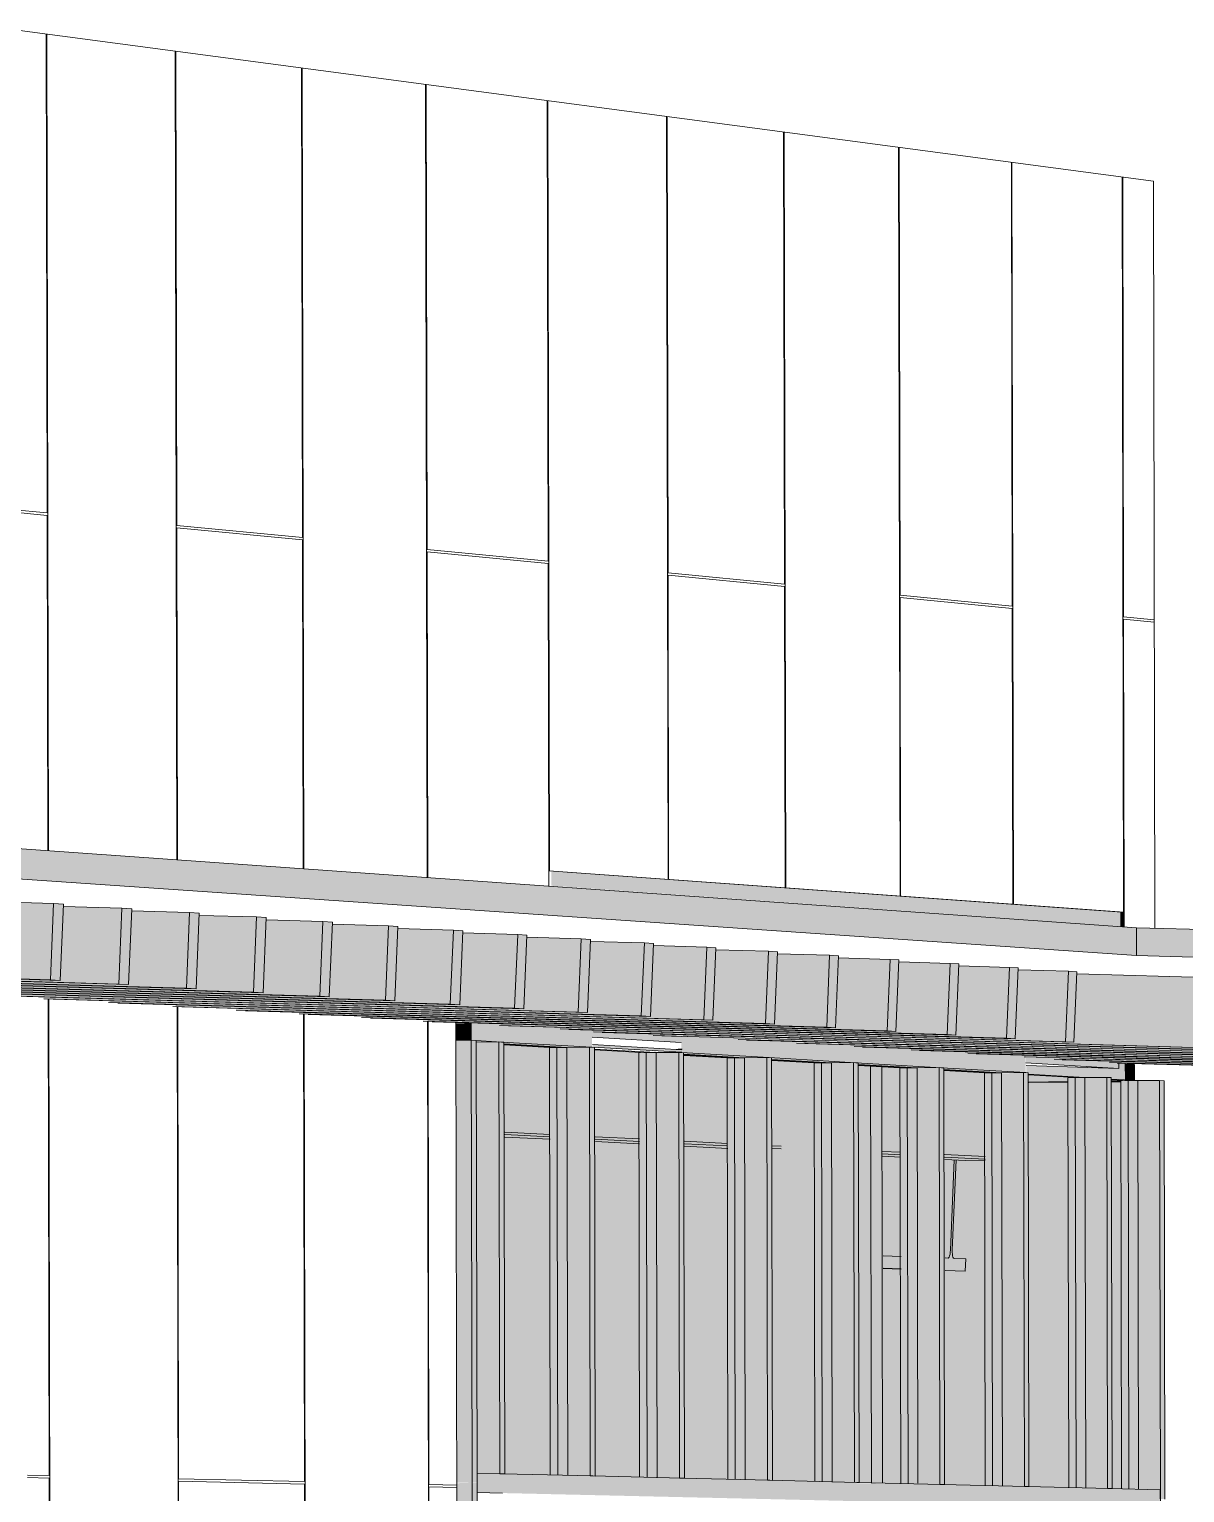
# Model space of a CAD drawing. Header units: inches. Extents: x 31156 to 31160, y -65 to 66.
# Drawn here: x 31159.10627 to 31159.14153, y -64.88803 to -64.84337 of the extents above; entities that cross this region are included whole.
import ezdxf

# ---------------------------------------------------------------- set-up
doc = ezdxf.new("R2010")
doc.units = ezdxf.units.IN
doc.header["$MEASUREMENT"] = 0
for name, color, linetype, lineweight in [('A-CLNG', 13, 'Continuous', 13), ('A-GLAZ-CURT', 52, 'Continuous', 9), ('A-GLAZ-CWMG', 51, 'Continuous', 9), ('A-ROOF', 132, 'Continuous', 13), ('A-WALL-PATT', 111, 'Continuous', 13), ('I-WALL', 2, 'Continuous', 13), ('L-SITE-WALL', 31, 'Continuous', 13), ('S-BEAM', 12, 'Continuous', 9)]:
    doc.layers.add(name, color=color, linetype=linetype, lineweight=lineweight)

# ---------------------------------------------------------------- blocks, each defined once
blk = doc.blocks.new('FP_59-Looking South East')
at = {"layer": 'A-WALL-PATT', "lineweight": 9}
for p, q in [((-6207.825985, -64.887509), (-6207.826012, -64.872958)), ((-6207.825936, -64.902201), (-6207.825992, -64.872958)), ((-6207.822023, -64.902149), (-6207.822078, -64.873192)), ((-6207.822031, -64.887601), (-6207.822058, -64.873193)), ((-6207.818193, -64.887691), (-6207.818221, -64.873422)), ((-6207.818145, -64.902098), (-6207.818201, -64.873422)), ((-6207.814382, -64.902048), (-6207.814437, -64.873647)), ((-6207.81439, -64.887779), (-6207.814418, -64.873648)), ((-6207.825985, -64.887509), (-6207.826641, -64.887493)), ((-6207.825984, -64.887585), (-6207.826641, -64.887569)), ((-6207.825929, -64.916896), (-6207.825984, -64.887585)), ((-6207.818193, -64.887691), (-6207.822031, -64.887601)), ((-6207.821975, -64.916699), (-6207.82203, -64.887676)), ((-6207.818193, -64.887765), (-6207.82203, -64.887676)), ((-6207.818137, -64.916508), (-6207.818193, -64.887765)), ((-6207.813538, -64.887799), (-6207.81439, -64.887779)), ((-6207.814335, -64.916318), (-6207.81439, -64.887853)), ((-6207.813538, -64.887873), (-6207.81439, -64.887853)), ((-6207.822023, -64.902149), (-6207.825936, -64.902201)), ((-6207.814382, -64.902048), (-6207.818145, -64.902098)), ((-6207.818145, -64.902173), (-6207.814382, -64.902122)), ((-6207.814354, -64.916393), (-6207.814382, -64.902122)), ((-6207.825936, -64.902277), (-6207.822023, -64.902225)), ((-6207.825908, -64.916971), (-6207.825936, -64.902277)), ((-6207.821995, -64.916775), (-6207.822023, -64.902225)), ((-6207.818117, -64.916581), (-6207.818145, -64.902173)), ((-6207.814335, -64.916318), (-6207.813482, -64.916276)), ((-6207.826585, -64.916928), (-6207.825929, -64.916896)), ((-6207.821975, -64.916699), (-6207.818137, -64.916508))]:
    blk.add_line(p, q, dxfattribs=at)
blk = doc.blocks.new('FP_67-Looking South East')
at = {"layer": 'A-WALL-PATT', "lineweight": 9}
for p, q in [((-6207.826041, -64.858128), (-6207.826068, -64.843517)), ((-6207.826, -64.868427), (-6207.826048, -64.84352)), ((-6207.822087, -64.868705), (-6207.822134, -64.84404)), ((-6207.822086, -64.85851), (-6207.822114, -64.844042)), ((-6207.818249, -64.85888), (-6207.818277, -64.844552)), ((-6207.81821, -64.86898), (-6207.818257, -64.844555)), ((-6207.814446, -64.869246), (-6207.814493, -64.845055)), ((-6207.814446, -64.859247), (-6207.814474, -64.845058)), ((-6207.810754, -64.859604), (-6207.810781, -64.845548)), ((-6207.810716, -64.869048), (-6207.810762, -64.845551)), ((-6207.807094, -64.869309), (-6207.80714, -64.846032)), ((-6207.807093, -64.859957), (-6207.807121, -64.846034)), ((-6207.803539, -64.8603), (-6207.803566, -64.846507)), ((-6207.803502, -64.869568), (-6207.803548, -64.846509)), ((-6207.800013, -64.86982), (-6207.800059, -64.846973)), ((-6207.800013, -64.86064), (-6207.800041, -64.846975)), ((-6207.796588, -64.860971), (-6207.796615, -64.84743)), ((-6207.796552, -64.870069), (-6207.796598, -64.847433)), ((-6207.793189, -64.870311), (-6207.793235, -64.84788)), ((-6207.79319, -64.861298), (-6207.793217, -64.847882)), ((-6207.826041, -64.858128), (-6207.827155, -64.858021)), ((-6207.827155, -64.858097), (-6207.82604, -64.858205)), ((-6207.826021, -64.868426), (-6207.82604, -64.858205)), ((-6207.818249, -64.85888), (-6207.822086, -64.85851)), ((-6207.822086, -64.858585), (-6207.818249, -64.858955)), ((-6207.822067, -64.868706), (-6207.822086, -64.858585)), ((-6207.818229, -64.868978), (-6207.818249, -64.858955)), ((-6207.810754, -64.859604), (-6207.814446, -64.859247)), ((-6207.814446, -64.859321), (-6207.810754, -64.859677)), ((-6207.814426, -64.869248), (-6207.814446, -64.859321)), ((-6207.810735, -64.869047), (-6207.810754, -64.859677)), ((-6207.803539, -64.8603), (-6207.807093, -64.859957)), ((-6207.807093, -64.860029), (-6207.803538, -64.860372)), ((-6207.807075, -64.869311), (-6207.807093, -64.860029)), ((-6207.80352, -64.869567), (-6207.803538, -64.860372)), ((-6207.796588, -64.860971), (-6207.800013, -64.86064)), ((-6207.800013, -64.860711), (-6207.796588, -64.861041)), ((-6207.799995, -64.869821), (-6207.800013, -64.860711)), ((-6207.796569, -64.870068), (-6207.796588, -64.861041)), ((-6207.792255, -64.861389), (-6207.79319, -64.861298)), ((-6207.79319, -64.861368), (-6207.792255, -64.861458)), ((-6207.793172, -64.870313), (-6207.79319, -64.861368))]:
    blk.add_line(p, q, dxfattribs=at)

msp = doc.modelspace()

# ---------------------------------------------------------------- hatches: boundary and pattern name
at = {"layer": 'A-CLNG', "lineweight": 5}
h = msp.add_hatch(color=256, dxfattribs=at)
h.paths.add_polyline_path([(31159.139515, -64.875079), (31159.139514, -64.874917), (31159.139228, -64.874901), (31159.139228, -64.874857), (31159.137543, -64.874796), (31159.137543, -64.874756), (31159.136681, -64.87475), (31159.136682, -64.874912), (31159.139228, -64.875062)], flags=0)
h.paths.add_polyline_path([(31159.126164, -64.87429), (31159.126163, -64.874105), (31159.125304, -64.874062), (31159.125304, -64.874024), (31159.123489, -64.873951), (31159.123489, -64.873916), (31159.123441, -64.873935), (31159.123442, -64.874129), (31159.126163, -64.87429)], flags=0)
h.paths.add_polyline_path([(31159.10246, -64.872866), (31159.10246, -64.872708), (31159.102332, -64.872704), (31159.102332, -64.87265), (31159.100292, -64.872583), (31159.100292, -64.872528), (31159.098233, -64.87246), (31159.098232, -64.872405), (31159.096152, -64.872336), (31159.096152, -64.87228), (31159.094097, -64.872212), (31159.094097, -64.872156), (31159.091849, -64.87208), (31159.091849, -64.872025), (31159.089781, -64.871957), (31159.089781, -64.871899), (31159.087613, -64.871828), (31159.087613, -64.871769), (31159.085423, -64.871697), (31159.085423, -64.871638), (31159.08321, -64.871566), (31159.08321, -64.871505), (31159.080973, -64.871432), (31159.080973, -64.871372), (31159.078713, -64.871298), (31159.078713, -64.871236), (31159.076429, -64.871162), (31159.076429, -64.8711), (31159.074121, -64.871024), (31159.074121, -64.870961), (31159.071788, -64.87088), (31159.071787, -64.870822), (31159.069429, -64.870735), (31159.069429, -64.87068), (31159.067045, -64.870589), (31159.067045, -64.870538), (31159.064635, -64.87044), (31159.064635, -64.870393), (31159.062198, -64.870314), (31159.062198, -64.870247), (31159.059735, -64.870161), (31159.059735, -64.8701), (31159.057244, -64.870008), (31159.057244, -64.869951), (31159.054725, -64.869853), (31159.054725, -64.8698), (31159.053274, -64.869783), (31159.053275, -64.869956), (31159.102332, -64.872858)], flags=0)
h.paths.add_polyline_path([(31158.974593, -64.865296), (31158.974593, -64.865098), (31158.974208, -64.865057), (31158.974208, -64.864974), (31158.970674, -64.864864), (31158.970674, -64.864762), (31158.967092, -64.864651), (31158.967092, -64.864548), (31158.963463, -64.864428), (31158.963463, -64.86433), (31158.959784, -64.864216), (31158.959784, -64.864109), (31158.956056, -64.863994), (31158.956055, -64.863885), (31158.952276, -64.863769), (31158.952276, -64.863659), (31158.948444, -64.863541), (31158.948444, -64.863429), (31158.94456, -64.863309), (31158.944559, -64.863196), (31158.94062, -64.863075), (31158.94062, -64.862959), (31158.936542, -64.862835), (31158.936543, -64.863044), (31158.974185, -64.865272)], flags=0)
h.paths.add_polyline_path([(31158.956285, -64.860168), (31158.936538, -64.858855), (31158.936539, -64.859693), (31158.956051, -64.860162)], flags=0)
at = {"layer": 'A-GLAZ-CURT', "transparency": 33554458}
for points in [[(31159.122698, -64.887499), (31159.122673, -64.87444), (31159.120756, -64.874329), (31159.120782, -64.887453), (31159.121006, -64.887458)], [(31159.125426, -64.887566), (31159.125401, -64.874599), (31159.123517, -64.874489), (31159.123543, -64.88752), (31159.123908, -64.887529)], [(31159.128116, -64.887631), (31159.12809, -64.874756), (31159.126239, -64.874648), (31159.126264, -64.887586), (31159.126482, -64.887592)], [(31159.130768, -64.887696), (31159.130743, -64.87491), (31159.128922, -64.874804), (31159.128948, -64.887652), (31159.129163, -64.887657)], [(31159.133384, -64.88776), (31159.133358, -64.875062), (31159.131569, -64.874958), (31159.131594, -64.887716), (31159.132702, -64.887743)], [(31159.135963, -64.887822), (31159.135938, -64.875212), (31159.134178, -64.875118), (31159.134204, -64.88778), (31159.134413, -64.887785)], [(31159.138507, -64.887884), (31159.138482, -64.87536), (31159.136752, -64.87526), (31159.136777, -64.887842), (31159.137099, -64.88785)], [(31159.140119, -64.887923), (31159.140094, -64.875454), (31159.139291, -64.875421), (31159.139316, -64.887904), (31159.139519, -64.887909)]]:
    msp.add_hatch(color=256, dxfattribs=at).paths.add_polyline_path(points, flags=0)
at = {"layer": 'A-GLAZ-CWMG'}
for points in [[(31159.119288, -64.874227), (31159.119751, -64.874222), (31159.11975, -64.873694), (31159.119287, -64.873708), (31159.119288, -64.874174)], [(31159.123438, -64.874437), (31159.123437, -64.873915), (31159.122464, -64.873878), (31159.122464, -64.87383), (31159.120675, -64.873772), (31159.120676, -64.874276), (31159.122465, -64.874381)], [(31159.128846, -64.874753), (31159.128845, -64.874238), (31159.127898, -64.874202), (31159.127898, -64.874155), (31159.12616, -64.874099), (31159.126161, -64.874596), (31159.128302, -64.874721)], [(31159.131493, -64.874907), (31159.131492, -64.874417), (31159.131492, -64.874415), (31159.131492, -64.874369), (31159.129676, -64.874308), (31159.129676, -64.874262), (31159.128845, -64.874267), (31159.128846, -64.874753)], [(31159.134104, -64.875059), (31159.134102, -64.874552), (31159.133182, -64.874517), (31159.133182, -64.874471), (31159.131492, -64.874417), (31159.131493, -64.874907), (31159.133183, -64.875006)], [(31159.136678, -64.87521), (31159.136677, -64.874726), (31159.136677, -64.874724), (31159.136677, -64.874679), (31159.134911, -64.87462), (31159.134911, -64.874575), (31159.134103, -64.874572), (31159.134104, -64.875059), (31159.135107, -64.875118)], [(31159.139993, -64.875448), (31159.139992, -64.874931), (31159.139715, -64.874943), (31159.139716, -64.875432), (31159.139983, -64.875447)], [(31159.123465, -64.888103), (31159.123464, -64.887518), (31159.120702, -64.887451), (31159.120703, -64.88804)], [(31159.126188, -64.888165), (31159.126187, -64.887584), (31159.123464, -64.887518), (31159.123465, -64.888103), (31159.123905, -64.888113)], [(31159.128873, -64.888226), (31159.128871, -64.88765), (31159.126187, -64.887584), (31159.126188, -64.888165), (31159.128302, -64.888213)], [(31159.13152, -64.888287), (31159.131519, -64.887714), (31159.128871, -64.88765), (31159.128873, -64.888226)], [(31159.13413, -64.888346), (31159.134129, -64.887778), (31159.131519, -64.88774), (31159.13152, -64.888287), (31159.132699, -64.888314)], [(31159.136705, -64.888405), (31159.136704, -64.88784), (31159.134129, -64.887778), (31159.13413, -64.888346)], [(31159.139244, -64.888463), (31159.139243, -64.887902), (31159.136704, -64.88784), (31159.136705, -64.888405), (31159.137096, -64.888414)]]:
    msp.add_hatch(color=256, dxfattribs=at).paths.add_polyline_path(points, flags=0)
at = {"layer": 'A-GLAZ-CWMG', "lineweight": 5}
for points in [[(31159.120676, -64.874276), (31159.120675, -64.873772), (31159.120675, -64.87377), (31159.120675, -64.873721), (31159.11975, -64.873717), (31159.119751, -64.874222)], [(31159.119314, -64.887726), (31159.119778, -64.887724), (31159.119751, -64.874222), (31159.119288, -64.874227), (31159.119306, -64.88335)], [(31159.119932, -64.887727), (31159.119906, -64.874231), (31159.119751, -64.874222), (31159.119778, -64.887724)], [(31159.119909, -64.874279), (31159.120599, -64.874272), (31159.119906, -64.874231), (31159.119908, -64.874272)], [(31159.120625, -64.887449), (31159.120599, -64.874277), (31159.119909, -64.87429), (31159.119936, -64.887432)], [(31159.120779, -64.887453), (31159.120753, -64.874281), (31159.120599, -64.874272), (31159.120625, -64.887449)], [(31159.122673, -64.87444), (31159.123362, -64.874433), (31159.120753, -64.874288), (31159.120782, -64.87433), (31159.122548, -64.874433)], [(31159.122137, -64.874446), (31159.122548, -64.874433), (31159.120756, -64.874329), (31159.120784, -64.874367), (31159.121237, -64.874394)], [(31159.122698, -64.887499), (31159.122673, -64.874446), (31159.122137, -64.87445), (31159.122162, -64.887486)], [(31159.123388, -64.887516), (31159.123362, -64.874438), (31159.122673, -64.87445), (31159.122698, -64.887499)], [(31159.12354, -64.88752), (31159.123514, -64.874442), (31159.123362, -64.874433), (31159.123388, -64.887516)], [(31159.125426, -64.887566), (31159.125401, -64.874599), (31159.124868, -64.874605), (31159.124893, -64.887553)], [(31159.126112, -64.887583), (31159.126086, -64.874592), (31159.125401, -64.874599), (31159.125426, -64.887566)], [(31159.126261, -64.887586), (31159.126236, -64.874601), (31159.126086, -64.874592), (31159.126112, -64.887583)], [(31159.12809, -64.874756), (31159.128772, -64.874748), (31159.126236, -64.874608), (31159.126265, -64.874649), (31159.127969, -64.874748)], [(31159.127561, -64.874761), (31159.127969, -64.874748), (31159.126239, -64.874648), (31159.126267, -64.874686)], [(31159.128116, -64.887631), (31159.12809, -64.874761), (31159.127561, -64.874765), (31159.127586, -64.887618)], [(31159.128798, -64.887648), (31159.128772, -64.874754), (31159.12809, -64.874765), (31159.128116, -64.887631)], [(31159.128945, -64.887652), (31159.128919, -64.874757), (31159.128772, -64.874748), (31159.128798, -64.887648)], [(31159.130743, -64.87491), (31159.13142, -64.874903), (31159.12892, -64.874764), (31159.128948, -64.874805), (31159.130623, -64.874903)], [(31159.130216, -64.874915), (31159.130623, -64.874903), (31159.128922, -64.874804), (31159.128951, -64.874842)], [(31159.131446, -64.887712), (31159.13142, -64.874908), (31159.130743, -64.87492), (31159.130768, -64.887696)], [(31159.131591, -64.887716), (31159.131566, -64.874911), (31159.13142, -64.874903), (31159.131446, -64.887712)], [(31159.130768, -64.887696), (31159.130743, -64.874915), (31159.130216, -64.87492), (31159.130241, -64.887683)], [(31159.133358, -64.875062), (31159.134032, -64.875055), (31159.131566, -64.874918), (31159.131594, -64.874959), (31159.13324, -64.875055)], [(31159.132834, -64.875067), (31159.13324, -64.875055), (31159.131569, -64.874958), (31159.131597, -64.874995), (31159.132704, -64.87506)], [(31159.133384, -64.88776), (31159.133358, -64.875067), (31159.132834, -64.87508), (31159.13286, -64.887747)], [(31159.134057, -64.887776), (31159.134032, -64.87506), (31159.133358, -64.875072), (31159.133384, -64.88776)], [(31159.134201, -64.88778), (31159.134175, -64.875064), (31159.134032, -64.875055), (31159.134057, -64.887776)], [(31159.135938, -64.875212), (31159.136608, -64.875205), (31159.134176, -64.87507), (31159.134204, -64.875111), (31159.135821, -64.875205)], [(31159.135417, -64.875217), (31159.135821, -64.875205), (31159.134179, -64.875118), (31159.134206, -64.875147)], [(31159.135963, -64.887822), (31159.135938, -64.875217), (31159.135417, -64.875235), (31159.135442, -64.88781)], [(31159.136633, -64.887839), (31159.136608, -64.87521), (31159.135938, -64.875235), (31159.135963, -64.887822)], [(31159.136774, -64.887842), (31159.136749, -64.875214), (31159.136608, -64.87522), (31159.136633, -64.887839)], [(31159.139716, -64.875432), (31159.139715, -64.874923), (31159.139517, -64.874925), (31159.139517, -64.875079), (31159.136697, -64.874996), (31159.136697, -64.875209), (31159.136767, -64.875234), (31159.136793, -64.875261), (31159.138629, -64.875359), (31159.139295, -64.875368), (31159.13932, -64.875409), (31159.139525, -64.875421)], [(31159.138507, -64.887884), (31159.138482, -64.87536), (31159.137964, -64.875365), (31159.137989, -64.887872)], [(31159.139174, -64.887901), (31159.139148, -64.875354), (31159.138482, -64.87536), (31159.138507, -64.887884), (31159.13906, -64.887898)], [(31159.139313, -64.887904), (31159.139287, -64.875362), (31159.139148, -64.875354), (31159.139174, -64.887901)], [(31159.140119, -64.887923), (31159.140094, -64.875454), (31159.139578, -64.875459), (31159.139603, -64.887911)], [(31159.140783, -64.88794), (31159.140758, -64.875447), (31159.140094, -64.875454), (31159.140119, -64.887923)], [(31159.140922, -64.888222), (31159.140896, -64.875455), (31159.140758, -64.875447), (31159.140784, -64.888219)], [(31159.119833, -64.915763), (31159.119778, -64.887724), (31159.119314, -64.887741), (31159.11937, -64.915759)], [(31159.119833, -64.915763), (31159.119987, -64.915756), (31159.119932, -64.887727), (31159.119778, -64.887741), (31159.119832, -64.915277)], [(31159.120703, -64.88804), (31159.120702, -64.887451), (31159.119932, -64.887432), (31159.119933, -64.888022)], [(31159.140784, -64.888498), (31159.140783, -64.88794), (31159.139243, -64.887902), (31159.139244, -64.888463)]]:
    msp.add_hatch(color=256, dxfattribs=at).paths.add_polyline_path(points, flags=0)
h = msp.add_hatch(color=256, dxfattribs=at)
h.paths.add_polyline_path([(31159.136768, -64.875497), (31159.137972, -64.875485), (31159.137972, -64.875365), (31159.138064, -64.875335), (31159.136768, -64.875259), (31159.136768, -64.875435)], flags=0)
h.paths.add_polyline_path([(31159.139295, -64.875471), (31159.139716, -64.875435), (31159.139716, -64.875432), (31159.139295, -64.875435)], flags=0)
at = {"layer": 'A-ROOF', "lineweight": 5}
for points in [[(31159.140056, -64.87164), (31159.140054, -64.87079), (31158.959576, -64.858004), (31158.959578, -64.859271), (31159.140054, -64.87164)], [(31159.14758, -64.871849), (31159.147579, -64.870995), (31159.140054, -64.87079), (31159.140056, -64.87164), (31159.145783, -64.871799)]]:
    msp.add_hatch(color=256, dxfattribs=at).paths.add_polyline_path(points, flags=0)
at = {"layer": 'I-WALL'}
h = msp.add_hatch(color=256, dxfattribs=at)
h.paths.add_polyline_path([(31159.131964, -64.887725), (31159.131938, -64.875015), (31159.131573, -64.875019), (31159.131598, -64.887716), (31159.131717, -64.887719)], flags=0)
h.paths.add_polyline_path([(31159.130249, -64.887683), (31159.130223, -64.874915), (31159.128938, -64.87484), (31159.128964, -64.877442), (31159.129211, -64.877455), (31159.129211, -64.877532), (31159.128944, -64.877545), (31159.128964, -64.887651), (31159.130223, -64.887682)], flags=0)
h.paths.add_polyline_path([(31159.127605, -64.887618), (31159.12758, -64.87752), (31159.126272, -64.877453), (31159.126292, -64.887586), (31159.12758, -64.887618)], flags=0)
h.paths.add_polyline_path([(31159.124924, -64.887553), (31159.124899, -64.877383), (31159.123562, -64.87733), (31159.123582, -64.88752), (31159.124899, -64.887552)], flags=0)
h.paths.add_polyline_path([(31159.122205, -64.887486), (31159.122179, -64.877244), (31159.120813, -64.877202), (31159.120833, -64.887452), (31159.122179, -64.887485)], flags=0)
msp.add_hatch(color=256, dxfattribs=at).paths.add_polyline_path([(31159.126192, -64.87451), (31159.126191, -64.874476), (31159.125907, -64.874493), (31159.126191, -64.87451)], flags=0)
at = {"layer": 'I-WALL', "lineweight": 5}
msp.add_hatch(color=256, dxfattribs=at).paths.add_polyline_path([(31159.132306, -64.887733), (31159.132281, -64.875035), (31159.131938, -64.875015), (31159.131964, -64.887725)], flags=0)
at = {"layer": 'L-SITE-WALL', "lineweight": 5}
for points in [[(31159.13958, -64.870747), (31159.139579, -64.870311), (31159.122194, -64.86905), (31159.122197, -64.869506), (31159.139515, -64.870742)], [(31159.139607, -64.870314), (31159.139503, -64.8703), (31159.139594, -64.870313)], [(31159.139681, -64.870313), (31159.139607, -64.870314), (31159.139608, -64.870749), (31159.139681, -64.870754), (31159.139681, -64.870314)]]:
    msp.add_hatch(color=256, dxfattribs=at).paths.add_polyline_path(points, flags=0)
at = {"layer": 'S-BEAM', "lineweight": 5}
for points in [[(31159.106909, -64.872377), (31159.107006, -64.870046), (31159.105209, -64.869997), (31159.105115, -64.872267), (31159.087613, -64.871769), (31159.087613, -64.871828), (31159.106244, -64.872358)], [(31159.108996, -64.872505), (31159.109092, -64.870186), (31159.107315, -64.870137), (31159.107221, -64.872395), (31159.089781, -64.871899), (31159.089781, -64.871957), (31159.107318, -64.872457)], [(31159.111062, -64.872631), (31159.111157, -64.870324), (31159.109398, -64.870275), (31159.109305, -64.872523), (31159.091926, -64.872027), (31159.091926, -64.872085), (31159.110639, -64.872619)], [(31159.113106, -64.872755), (31159.113201, -64.87046), (31159.11146, -64.870413), (31159.111368, -64.872649), (31159.09405, -64.872154), (31159.09405, -64.872211), (31159.111463, -64.872708)], [(31159.115129, -64.872879), (31159.115224, -64.870596), (31159.113501, -64.870548), (31159.113409, -64.872773), (31159.096152, -64.87228), (31159.096152, -64.872336), (31159.115033, -64.872876)], [(31159.117132, -64.873001), (31159.117227, -64.87073), (31159.115521, -64.870683), (31159.115429, -64.872896), (31159.098232, -64.872405), (31159.098233, -64.87246), (31159.115524, -64.872955)], [(31159.119115, -64.873122), (31159.119209, -64.870862), (31159.117521, -64.870815), (31159.117429, -64.873019), (31159.100292, -64.872528), (31159.100292, -64.872583), (31159.117523, -64.873077)], [(31159.121077, -64.873242), (31159.121171, -64.870993), (31159.1195, -64.870947), (31159.119408, -64.873139), (31159.102332, -64.87265), (31159.102332, -64.872704), (31159.119502, -64.873197)], [(31159.12302, -64.873361), (31159.123113, -64.871123), (31159.121459, -64.871077), (31159.121368, -64.873259), (31159.105186, -64.872795), (31159.105186, -64.872848), (31159.121462, -64.873316)], [(31159.124944, -64.873478), (31159.125037, -64.871252), (31159.123399, -64.871206), (31159.123308, -64.873377), (31159.106706, -64.872901), (31159.106706, -64.872954), (31159.123831, -64.873446)], [(31159.126848, -64.873594), (31159.12694, -64.871379), (31159.125319, -64.871334), (31159.125229, -64.873495), (31159.108684, -64.873019), (31159.108684, -64.873072), (31159.125321, -64.87355)], [(31159.128734, -64.873709), (31159.128826, -64.871505), (31159.12722, -64.87146), (31159.12713, -64.873611), (31159.110718, -64.873138), (31159.110718, -64.87319), (31159.128225, -64.873695)], [(31159.130601, -64.873823), (31159.130692, -64.87163), (31159.129102, -64.871586), (31159.129013, -64.873726), (31159.112582, -64.873257), (31159.112582, -64.873304), (31159.129105, -64.87378)], [(31159.132449, -64.873936), (31159.132541, -64.871753), (31159.130966, -64.87171), (31159.130877, -64.873839), (31159.114503, -64.873376), (31159.114503, -64.873418), (31159.130969, -64.873893)], [(31159.13428, -64.874048), (31159.134371, -64.871876), (31159.132812, -64.871832), (31159.132723, -64.873952), (31159.116405, -64.873493), (31159.116405, -64.873532), (31159.132815, -64.874006)], [(31159.136093, -64.874159), (31159.136184, -64.871997), (31159.13464, -64.871954), (31159.134551, -64.874064), (31159.118289, -64.873609), (31159.118289, -64.873644), (31159.134642, -64.874117)], [(31159.137888, -64.874268), (31159.137979, -64.872117), (31159.13645, -64.872074), (31159.136362, -64.874174), (31159.120675, -64.873724), (31159.120676, -64.87377), (31159.137022, -64.874243)], [(31159.147191, -64.874595), (31159.147282, -64.872446), (31159.138242, -64.872194), (31159.138155, -64.874284), (31159.122464, -64.873838), (31159.122464, -64.873878), (31159.146308, -64.874569)], [(31159.148923, -64.874702), (31159.148979, -64.872893), (31159.148361, -64.872824), (31159.148082, -64.872699), (31159.147833, -64.872531), (31159.147539, -64.872522), (31159.147451, -64.87461), (31159.123489, -64.873935), (31159.123489, -64.873964), (31159.147541, -64.874661)], [(31159.150638, -64.874807), (31159.150713, -64.873009), (31159.149256, -64.872911), (31159.14918, -64.874717), (31159.125304, -64.874046), (31159.125304, -64.874072), (31159.14927, -64.874768)], [(31159.152336, -64.874912), (31159.152412, -64.873123), (31159.150968, -64.873025), (31159.150892, -64.874822), (31159.127898, -64.874173), (31159.127898, -64.874202), (31159.150982, -64.874873)], [(31159.154019, -64.875016), (31159.154094, -64.873235), (31159.152664, -64.873139), (31159.152588, -64.874927), (31159.129676, -64.874282), (31159.129676, -64.874308), (31159.152678, -64.874977)], [(31159.155685, -64.875119), (31159.15576, -64.873346), (31159.154342, -64.873281), (31159.154268, -64.875031), (31159.131492, -64.874369), (31159.131493, -64.874415), (31159.154357, -64.87508)], [(31159.157336, -64.875221), (31159.157411, -64.873456), (31159.156008, -64.873362), (31159.155933, -64.875133), (31159.133182, -64.874471), (31159.133182, -64.874517), (31159.156021, -64.875182)], [(31159.158972, -64.875322), (31159.159046, -64.873565), (31159.157655, -64.873503), (31159.157582, -64.875235), (31159.134911, -64.874575), (31159.134911, -64.87462), (31159.15767, -64.875284)], [(31159.160593, -64.875422), (31159.160667, -64.873674), (31159.159289, -64.873581), (31159.159215, -64.875336), (31159.136677, -64.874679), (31159.136678, -64.874724), (31159.159303, -64.875384)], [(31159.162198, -64.875521), (31159.162272, -64.873781), (31159.160906, -64.873713), (31159.160833, -64.875436), (31159.137543, -64.874756), (31159.137543, -64.874801), (31159.160921, -64.875483)], [(31159.163789, -64.875619), (31159.163862, -64.873887), (31159.16251, -64.873796), (31159.162437, -64.875535), (31159.139228, -64.874857), (31159.139228, -64.874901), (31159.162524, -64.875582)], [(31159.126178, -64.874588), (31159.126177, -64.87451), (31159.123455, -64.874351), (31159.123456, -64.874429), (31159.126177, -64.874588)], [(31159.125417, -64.874598), (31159.125352, -64.874568), (31159.125369, -64.874596)], [(31159.126179, -64.874596), (31159.126177, -64.874588), (31159.126178, -64.874596)]]:
    msp.add_hatch(color=256, dxfattribs=at).paths.add_polyline_path(points, flags=0)
h = msp.add_hatch(color=256, dxfattribs=at)
h.paths.add_polyline_path([(31159.135431, -64.875317), (31159.135431, -64.875217), (31159.134195, -64.875166), (31159.134221, -64.875247), (31159.135431, -64.875317)], flags=0)
h.paths.add_polyline_path([(31159.132849, -64.875168), (31159.132849, -64.875067), (31159.132296, -64.875059), (31159.132321, -64.875137), (31159.132849, -64.875168)], flags=0)
h.paths.add_polyline_path([(31159.127575, -64.874863), (31159.127575, -64.874761), (31159.126256, -64.87471), (31159.126282, -64.874788), (31159.127575, -64.874863)], flags=0)
h.paths.add_polyline_path([(31159.124883, -64.874707), (31159.124882, -64.874604), (31159.124957, -64.874572), (31159.123534, -64.87452), (31159.12356, -64.874631), (31159.124882, -64.874707)], flags=0)
h.paths.add_polyline_path([(31159.122151, -64.874549), (31159.122151, -64.874445), (31159.120773, -64.874397), (31159.120799, -64.874471), (31159.122151, -64.874549)], flags=0)
h.paths.add_polyline_path([(31159.051673, -64.870474), (31159.051673, -64.870351), (31159.049554, -64.870257), (31159.049581, -64.870353), (31159.051673, -64.870474)], flags=0)
h = msp.add_hatch(color=256, dxfattribs=at)
h.paths.add_polyline_path([(31159.135436, -64.877656), (31159.135431, -64.875317), (31159.134195, -64.875246), (31159.134221, -64.877593), (31159.135431, -64.877656)], flags=0)
h.paths.add_polyline_path([(31159.132854, -64.877523), (31159.132849, -64.875168), (31159.132296, -64.875166), (31159.132321, -64.877495), (31159.132849, -64.877523)], flags=0)
h.paths.add_polyline_path([(31159.12758, -64.877251), (31159.127575, -64.874863), (31159.126256, -64.874787), (31159.126282, -64.877184), (31159.127575, -64.877251)], flags=0)
h.paths.add_polyline_path([(31159.124887, -64.877112), (31159.124882, -64.874707), (31159.123534, -64.874629), (31159.12356, -64.877044), (31159.124882, -64.877112)], flags=0)
h.paths.add_polyline_path([(31159.122156, -64.876971), (31159.122151, -64.874549), (31159.120773, -64.874478), (31159.120799, -64.876901), (31159.122151, -64.876971)], flags=0)
h.paths.add_polyline_path([(31159.051678, -64.873337), (31159.051673, -64.870474), (31159.049555, -64.870364), (31159.049581, -64.873229), (31159.051673, -64.873337)], flags=0)
at = {"layer": 'S-BEAM'}
for points in [[(31159.107213, -64.872396), (31159.10731, -64.870066), (31159.107006, -64.870046), (31159.106932, -64.872379)], [(31159.109297, -64.872523), (31159.109393, -64.870206), (31159.109092, -64.870186), (31159.108996, -64.872505)], [(31159.11136, -64.872649), (31159.111455, -64.870344), (31159.111157, -64.870324), (31159.111062, -64.872631)], [(31159.113401, -64.872773), (31159.113496, -64.87048), (31159.113201, -64.87046), (31159.113106, -64.872755)], [(31159.115421, -64.872897), (31159.115516, -64.870615), (31159.115224, -64.870596), (31159.115129, -64.872879)], [(31159.117421, -64.873019), (31159.117516, -64.870749), (31159.117227, -64.87073), (31159.117132, -64.873001)], [(31159.119401, -64.87314), (31159.119495, -64.870881), (31159.119209, -64.870862), (31159.119115, -64.873122)], [(31159.12136, -64.873259), (31159.121454, -64.871012), (31159.121171, -64.870993), (31159.121077, -64.873242)], [(31159.1233, -64.873378), (31159.123394, -64.871142), (31159.123113, -64.871123), (31159.12302, -64.873361)], [(31159.125221, -64.873495), (31159.125314, -64.87127), (31159.125037, -64.871252), (31159.124944, -64.873478)], [(31159.127123, -64.873611), (31159.127215, -64.871397), (31159.12694, -64.871379), (31159.126848, -64.873594)], [(31159.129006, -64.873726), (31159.129098, -64.871523), (31159.128826, -64.871505), (31159.128734, -64.873709)], [(31159.13087, -64.87384), (31159.130962, -64.871648), (31159.130692, -64.871642), (31159.130601, -64.873823)], [(31159.132716, -64.873952), (31159.132807, -64.871771), (31159.132541, -64.871753), (31159.132449, -64.873936), (31159.13262, -64.873947)], [(31159.134544, -64.874064), (31159.134635, -64.871893), (31159.134371, -64.871876), (31159.13428, -64.874048)], [(31159.136355, -64.874175), (31159.136445, -64.872015), (31159.136184, -64.871997), (31159.136093, -64.874159)], [(31159.138148, -64.874284), (31159.138238, -64.872134), (31159.137979, -64.872117), (31159.137888, -64.874268)]]:
    msp.add_hatch(color=256, dxfattribs=at).paths.add_polyline_path(points, flags=0)
at = {"layer": 'S-BEAM', "lineweight": 5}
h = msp.add_hatch(color=256, dxfattribs=at)
h.paths.add_polyline_path([(31159.135434, -64.877849), (31159.135429, -64.877774), (31159.134198, -64.877711), (31159.134218, -64.877787), (31159.135429, -64.877849)], flags=0)
h.paths.add_polyline_path([(31159.132852, -64.877718), (31159.132846, -64.877641), (31159.132298, -64.877613), (31159.132319, -64.87769), (31159.132846, -64.877717)], flags=0)
h.paths.add_polyline_path([(31159.129211, -64.877532), (31159.129211, -64.877455), (31159.128942, -64.877441), (31159.128963, -64.877519)], flags=0)
h.paths.add_polyline_path([(31159.127578, -64.877448), (31159.127573, -64.877371), (31159.126259, -64.877304), (31159.126279, -64.877382), (31159.127573, -64.877448)], flags=0)
h.paths.add_polyline_path([(31159.124885, -64.877311), (31159.12488, -64.877233), (31159.123537, -64.877164), (31159.123557, -64.877243), (31159.12488, -64.877311)], flags=0)
h.paths.add_polyline_path([(31159.122154, -64.877172), (31159.122149, -64.877093), (31159.120776, -64.877023), (31159.120796, -64.877102), (31159.122149, -64.877171)], flags=0)
h.paths.add_polyline_path([(31159.051676, -64.873574), (31159.05167, -64.873482), (31159.049557, -64.873373), (31159.049579, -64.873467), (31159.05167, -64.873574)], flags=0)
h = msp.add_hatch(color=256, dxfattribs=at)
h.paths.add_polyline_path([(31159.134836, -64.877889), (31159.135437, -64.877884), (31159.135429, -64.877849), (31159.134198, -64.877786), (31159.134224, -64.877858)], flags=0)
h.paths.add_polyline_path([(31159.132857, -64.877789), (31159.132846, -64.877717), (31159.132298, -64.877689), (31159.132324, -64.877762), (31159.132852, -64.877789)], flags=0)
h.paths.add_polyline_path([(31159.127583, -64.877521), (31159.127573, -64.877448), (31159.126259, -64.877381), (31159.126284, -64.877455), (31159.127578, -64.87752)], flags=0)
h.paths.add_polyline_path([(31159.124891, -64.877384), (31159.12488, -64.877311), (31159.123537, -64.877242), (31159.123563, -64.877316), (31159.124885, -64.877383)], flags=0)
h.paths.add_polyline_path([(31159.12216, -64.877245), (31159.122149, -64.877171), (31159.120776, -64.877101), (31159.120802, -64.877176), (31159.122154, -64.877245)], flags=0)
h.paths.add_polyline_path([(31159.051681, -64.873661), (31159.05167, -64.873574), (31159.049557, -64.873466), (31159.049584, -64.873554), (31159.051676, -64.873661)], flags=0)
h = msp.add_hatch(color=256, dxfattribs=at)
h.paths.add_polyline_path([(31159.135436, -64.877774), (31159.135431, -64.877656), (31159.1342, -64.877614), (31159.13422, -64.877712), (31159.135431, -64.877774)], flags=0)
h.paths.add_polyline_path([(31159.132854, -64.877642), (31159.132849, -64.877523), (31159.132301, -64.87752), (31159.132321, -64.877614), (31159.132848, -64.877641)], flags=0)
h.paths.add_polyline_path([(31159.12758, -64.877371), (31159.127575, -64.877251), (31159.126261, -64.877187), (31159.126281, -64.877305), (31159.127575, -64.877371)], flags=0)
h.paths.add_polyline_path([(31159.124887, -64.877233), (31159.124882, -64.877112), (31159.123539, -64.877044), (31159.123559, -64.877165), (31159.124882, -64.877233)], flags=0)
h.paths.add_polyline_path([(31159.122156, -64.877093), (31159.122151, -64.876971), (31159.120778, -64.876931), (31159.120799, -64.877024), (31159.122151, -64.877093)], flags=0)
h.paths.add_polyline_path([(31159.051678, -64.873482), (31159.051673, -64.873337), (31159.04956, -64.873259), (31159.049581, -64.873374), (31159.051673, -64.873482)], flags=0)
h = msp.add_hatch(color=256, dxfattribs=at)
h.paths.add_polyline_path([(31159.134379, -64.880624), (31159.134494, -64.877872), (31159.134207, -64.877879), (31159.134227, -64.880619)], flags=0)
h.paths.add_polyline_path([(31159.132872, -64.880576), (31159.132861, -64.877788), (31159.132316, -64.877785), (31159.132336, -64.880559), (31159.132861, -64.880576)], flags=0)
h = msp.add_hatch(color=256, dxfattribs=at)
h.paths.add_polyline_path([(31159.134827, -64.881271), (31159.134843, -64.880893), (31159.134213, -64.880866), (31159.134227, -64.881246)], flags=0)
h.paths.add_polyline_path([(31159.134365, -64.880748), (31159.134436, -64.880751), (31159.134374, -64.880688)], flags=0)
h.paths.add_polyline_path([(31159.134352, -64.880799), (31159.134444, -64.880803), (31159.134365, -64.880748)], flags=0)
h.paths.add_polyline_path([(31159.134456, -64.880843), (31159.134352, -64.880799), (31159.134337, -64.880838)], flags=0)
h.paths.add_polyline_path([(31159.134433, -64.880627), (31159.134518, -64.877873), (31159.134493, -64.877889), (31159.134379, -64.880624)], flags=0)
h = msp.add_hatch(color=256, dxfattribs=at)
h.paths.add_polyline_path([(31159.132872, -64.8812), (31159.132859, -64.88082), (31159.13232, -64.880802), (31159.132334, -64.881183), (31159.132859, -64.881199)], flags=0)
h.paths.add_polyline_path([(31159.051996, -64.878594), (31159.051982, -64.878432), (31159.049883, -64.878394), (31159.049896, -64.878526), (31159.051982, -64.878593)], flags=0)
h = msp.add_hatch(color=256, dxfattribs=at)
h.paths.add_polyline_path([(31159.134304, -64.88087), (31159.134337, -64.880838), (31159.134374, -64.880688), (31159.134379, -64.880624), (31159.134213, -64.880624), (31159.134227, -64.880866)], flags=0)
h.paths.add_polyline_path([(31159.132873, -64.88082), (31159.132861, -64.880576), (31159.132322, -64.880559), (31159.132336, -64.880803), (31159.132861, -64.88082)], flags=0)

# ---------------------------------------------------------------- linework, layer by layer
at = {"layer": 'A-CLNG'}
for p, q in [((31159.126164, -64.87429), (31159.123441, -64.874129)), ((31159.139515, -64.875079), (31159.136681, -64.874912)), ((31159.139515, -64.875079), (31159.139514, -64.87491)), ((31159.136694, -64.874996), (31159.139515, -64.875079))]:
    msp.add_line(p, q, dxfattribs=at)
at = {"layer": 'A-GLAZ-CURT'}
for p, q in [((31159.122673, -64.87444), (31159.120756, -64.874329)), ((31159.120757, -64.87435), (31159.122366, -64.874444)), ((31159.122366, -64.874444), (31159.122673, -64.87444)), ((31159.122366, -64.874444), (31159.122392, -64.887492)), ((31159.122698, -64.887499), (31159.122673, -64.87444)), ((31159.125401, -64.874599), (31159.123517, -64.874489)), ((31159.123518, -64.87451), (31159.125096, -64.874602)), ((31159.125096, -64.874602), (31159.125401, -64.874599)), ((31159.125096, -64.874602), (31159.125122, -64.887558)), ((31159.125426, -64.887566), (31159.125401, -64.874599)), ((31159.12809, -64.874756), (31159.126239, -64.874648)), ((31159.12624, -64.874669), (31159.127788, -64.874759)), ((31159.127788, -64.874759), (31159.12809, -64.874756)), ((31159.127788, -64.874759), (31159.127813, -64.887624)), ((31159.128116, -64.887631), (31159.12809, -64.874756)), ((31159.130743, -64.87491), (31159.128922, -64.874804)), ((31159.128924, -64.874825), (31159.130442, -64.874913)), ((31159.130442, -64.874913), (31159.130743, -64.87491)), ((31159.130442, -64.874913), (31159.130467, -64.887689)), ((31159.130768, -64.887696), (31159.130743, -64.87491)), ((31159.133358, -64.875062), (31159.131569, -64.874958)), ((31159.13157, -64.874979), (31159.133059, -64.875065)), ((31159.133059, -64.875065), (31159.133358, -64.875062)), ((31159.133059, -64.875065), (31159.133084, -64.88774)), ((31159.133384, -64.88774), (31159.133358, -64.875062)), ((31159.135938, -64.875212), (31159.134178, -64.87511)), ((31159.13418, -64.87513), (31159.13564, -64.875215)), ((31159.13564, -64.875215), (31159.135938, -64.875212)), ((31159.13564, -64.875215), (31159.135665, -64.887815)), ((31159.135963, -64.887822), (31159.135938, -64.875212)), ((31159.138482, -64.87536), (31159.136752, -64.87526)), ((31159.136753, -64.87528), (31159.138186, -64.875363)), ((31159.138186, -64.875363), (31159.138482, -64.87536)), ((31159.138507, -64.887884), (31159.138482, -64.87536)), ((31159.138186, -64.875363), (31159.138211, -64.887877)), ((31159.140094, -64.875454), (31159.139291, -64.875407)), ((31159.139292, -64.875427), (31159.139799, -64.875457)), ((31159.139799, -64.875457), (31159.140094, -64.875454)), ((31159.139799, -64.875457), (31159.139824, -64.887916)), ((31159.140119, -64.887923), (31159.140094, -64.875454))]:
    msp.add_line(p, q, dxfattribs=at)
at = {"layer": 'A-GLAZ-CWMG'}
for p, q in [((31159.119751, -64.874222), (31159.11975, -64.873686)), ((31159.119288, -64.874227), (31159.119751, -64.874222)), ((31159.119288, -64.874227), (31159.119751, -64.874222)), ((31159.119751, -64.874222), (31159.119906, -64.874231)), ((31159.119751, -64.874222), (31159.119778, -64.887724)), ((31159.119751, -64.874222), (31159.120676, -64.874276)), ((31159.119932, -64.887727), (31159.119906, -64.874231)), ((31159.119909, -64.874279), (31159.120599, -64.874272)), ((31159.120599, -64.874272), (31159.120753, -64.874281)), ((31159.120599, -64.874272), (31159.120625, -64.887449)), ((31159.120676, -64.874276), (31159.123438, -64.874437)), ((31159.120779, -64.887453), (31159.120753, -64.874281)), ((31159.120758, -64.874366), (31159.122137, -64.874446)), ((31159.122137, -64.874446), (31159.122673, -64.87444)), ((31159.122137, -64.874446), (31159.122162, -64.887486)), ((31159.122673, -64.87444), (31159.123362, -64.874433)), ((31159.123362, -64.874433), (31159.123514, -64.874442)), ((31159.123362, -64.874433), (31159.123388, -64.887516)), ((31159.12354, -64.88752), (31159.123514, -64.874442)), ((31159.124868, -64.874605), (31159.125401, -64.874599)), ((31159.124868, -64.874605), (31159.124893, -64.887553)), ((31159.125401, -64.874599), (31159.126086, -64.874592)), ((31159.126086, -64.874592), (31159.126236, -64.874601)), ((31159.126086, -64.874592), (31159.126112, -64.887583)), ((31159.126161, -64.874596), (31159.128846, -64.874753)), ((31159.126261, -64.887586), (31159.126236, -64.874601)), ((31159.126241, -64.874684), (31159.127561, -64.874761)), ((31159.127561, -64.874761), (31159.12809, -64.874756)), ((31159.127561, -64.874761), (31159.127586, -64.887618)), ((31159.12809, -64.874756), (31159.128772, -64.874748)), ((31159.128772, -64.874748), (31159.128919, -64.874757)), ((31159.128772, -64.874748), (31159.128798, -64.887648)), ((31159.128846, -64.874753), (31159.131493, -64.874907)), ((31159.128945, -64.887652), (31159.128919, -64.874757)), ((31159.128925, -64.87484), (31159.130216, -64.874915)), ((31159.130216, -64.874915), (31159.130743, -64.87491)), ((31159.130743, -64.87491), (31159.13142, -64.874903)), ((31159.13142, -64.874903), (31159.131566, -64.874911)), ((31159.13142, -64.874903), (31159.131446, -64.887712)), ((31159.131493, -64.874907), (31159.134104, -64.875059)), ((31159.131591, -64.887716), (31159.131566, -64.874911)), ((31159.130216, -64.874915), (31159.130241, -64.887683)), ((31159.131571, -64.874994), (31159.132834, -64.875067)), ((31159.132834, -64.875067), (31159.133358, -64.875062)), ((31159.132834, -64.875067), (31159.13286, -64.88774)), ((31159.133358, -64.875062), (31159.134032, -64.875055)), ((31159.134032, -64.875055), (31159.134175, -64.875064)), ((31159.134032, -64.875055), (31159.134057, -64.887776)), ((31159.134104, -64.875059), (31159.136678, -64.87521)), ((31159.134201, -64.88778), (31159.134175, -64.875064)), ((31159.134181, -64.875146), (31159.135434, -64.875218)), ((31159.135417, -64.875217), (31159.135938, -64.875212)), ((31159.135417, -64.875217), (31159.135442, -64.88781)), ((31159.135938, -64.875212), (31159.136608, -64.875205)), ((31159.136608, -64.875205), (31159.136749, -64.875214)), ((31159.136608, -64.875205), (31159.136633, -64.887839)), ((31159.136774, -64.887842), (31159.136749, -64.875214)), ((31159.137964, -64.875365), (31159.138482, -64.87536)), ((31159.138482, -64.87536), (31159.139148, -64.875354)), ((31159.139148, -64.875354), (31159.139287, -64.875362)), ((31159.139148, -64.875354), (31159.139174, -64.887901)), ((31159.139715, -64.874915), (31159.139716, -64.875432)), ((31159.139993, -64.875448), (31159.139992, -64.874959)), ((31159.136768, -64.875497), (31159.137972, -64.875485)), ((31159.136769, -64.875515), (31159.137973, -64.875503)), ((31159.137964, -64.875365), (31159.137989, -64.887872)), ((31159.139313, -64.887904), (31159.139287, -64.875362)), ((31159.139295, -64.875471), (31159.139579, -64.875469)), ((31159.139296, -64.87549), (31159.13958, -64.875487)), ((31159.139578, -64.875459), (31159.140094, -64.875454)), ((31159.139578, -64.875459), (31159.139603, -64.887911)), ((31159.140094, -64.875454), (31159.140758, -64.875447)), ((31159.140758, -64.875447), (31159.140896, -64.875455)), ((31159.140758, -64.875447), (31159.140784, -64.888219)), ((31159.140922, -64.888222), (31159.140896, -64.875455)), ((31159.119778, -64.887724), (31159.119833, -64.915763)), ((31159.119933, -64.888022), (31159.119932, -64.887432)), ((31159.120702, -64.887451), (31159.119932, -64.887432)), ((31159.119987, -64.915756), (31159.119932, -64.887727)), ((31159.120779, -64.887453), (31159.120625, -64.887449)), ((31159.123464, -64.887518), (31159.120702, -64.887451)), ((31159.12354, -64.88752), (31159.123388, -64.887516)), ((31159.126187, -64.887584), (31159.123464, -64.887518)), ((31159.126261, -64.887586), (31159.126112, -64.887583)), ((31159.128871, -64.88765), (31159.126187, -64.887584)), ((31159.128945, -64.887652), (31159.128798, -64.887648)), ((31159.131519, -64.887714), (31159.128871, -64.88765)), ((31159.131591, -64.887716), (31159.131446, -64.887712)), ((31159.134129, -64.887778), (31159.131519, -64.887714)), ((31159.134201, -64.88778), (31159.134057, -64.887776)), ((31159.136704, -64.88784), (31159.134129, -64.887778)), ((31159.136774, -64.887842), (31159.136633, -64.887839)), ((31159.139243, -64.887902), (31159.136704, -64.88784)), ((31159.119933, -64.888022), (31159.120703, -64.88804)), ((31159.139313, -64.887904), (31159.139174, -64.887901)), ((31159.140783, -64.88794), (31159.139243, -64.887902)), ((31159.140783, -64.88794), (31159.140784, -64.888498))]:
    msp.add_line(p, q, dxfattribs=at)
at = {"layer": 'A-ROOF'}
for p, q in [((31158.959576, -64.858004), (31159.140054, -64.87079)), ((31159.140056, -64.87164), (31158.959578, -64.859271)), ((31159.140054, -64.87079), (31159.147579, -64.870995)), ((31159.140056, -64.87164), (31159.140054, -64.87079)), ((31159.14758, -64.871849), (31159.140056, -64.87164))]:
    msp.add_line(p, q, dxfattribs=at)
at = {"layer": 'I-WALL'}
for p, q in [((31159.131964, -64.887725), (31159.131938, -64.875015)), ((31159.132281, -64.875035), (31159.132306, -64.887733))]:
    msp.add_line(p, q, dxfattribs=at)
at = {"layer": 'L-SITE-WALL'}
for p, q in [((31159.14057, -64.848006), (31159.105669, -64.843369)), ((31159.140617, -64.870799), (31159.14057, -64.848006)), ((31159.122118, -64.869509), (31159.122117, -64.869047)), ((31159.122117, -64.869047), (31159.139681, -64.870313)), ((31159.139607, -64.870314), (31159.122118, -64.869054)), ((31159.13958, -64.870747), (31159.139579, -64.870305)), ((31159.139607, -64.870314), (31159.139681, -64.870313)), ((31159.139608, -64.870749), (31159.139607, -64.870314)), ((31159.139681, -64.870313), (31159.139682, -64.870754)), ((31159.11937, -64.916349), (31159.119287, -64.873672))]:
    msp.add_line(p, q, dxfattribs=at)
at = {"layer": 'S-BEAM'}
for p, q in [((31159.105209, -64.869997), (31159.107006, -64.870046)), ((31159.107006, -64.870046), (31159.106909, -64.872377)), ((31159.10731, -64.870066), (31159.107006, -64.870046)), ((31159.107213, -64.872396), (31159.10731, -64.870066)), ((31159.107315, -64.870137), (31159.109092, -64.870186)), ((31159.109092, -64.870186), (31159.108996, -64.872505)), ((31159.109393, -64.870206), (31159.109092, -64.870186)), ((31159.109297, -64.872523), (31159.109393, -64.870206)), ((31159.109398, -64.870275), (31159.111157, -64.870324)), ((31159.111157, -64.870324), (31159.111062, -64.872631)), ((31159.111455, -64.870344), (31159.111157, -64.870324)), ((31159.11136, -64.872649), (31159.111455, -64.870344)), ((31159.11146, -64.870413), (31159.113201, -64.87046)), ((31159.113201, -64.87046), (31159.113106, -64.872755)), ((31159.113496, -64.87048), (31159.113201, -64.87046)), ((31159.113401, -64.872773), (31159.113496, -64.87048)), ((31159.113501, -64.870548), (31159.115224, -64.870596)), ((31159.115224, -64.870596), (31159.115129, -64.872879)), ((31159.115516, -64.870615), (31159.115224, -64.870596)), ((31159.115421, -64.872897), (31159.115516, -64.870615)), ((31159.115521, -64.870683), (31159.117227, -64.87073)), ((31159.117227, -64.87073), (31159.117132, -64.873001)), ((31159.117516, -64.870749), (31159.117227, -64.87073)), ((31159.117421, -64.873019), (31159.117516, -64.870749)), ((31159.117521, -64.870815), (31159.119209, -64.870862)), ((31159.119209, -64.870862), (31159.119115, -64.873122)), ((31159.119495, -64.870881), (31159.119209, -64.870862)), ((31159.119401, -64.87314), (31159.119495, -64.870881)), ((31159.1195, -64.870947), (31159.121171, -64.870993)), ((31159.121171, -64.870993), (31159.121077, -64.873242)), ((31159.121454, -64.871012), (31159.121171, -64.870993)), ((31159.12136, -64.873259), (31159.121454, -64.871012)), ((31159.121459, -64.871077), (31159.123113, -64.871123)), ((31159.123113, -64.871123), (31159.12302, -64.873361)), ((31159.123394, -64.871142), (31159.123113, -64.871123)), ((31159.1233, -64.873378), (31159.123394, -64.871142)), ((31159.123399, -64.871206), (31159.125037, -64.871252)), ((31159.125037, -64.871252), (31159.124944, -64.873478)), ((31159.125314, -64.87127), (31159.125037, -64.871252)), ((31159.125221, -64.873495), (31159.125314, -64.87127)), ((31159.125319, -64.871334), (31159.12694, -64.871379)), ((31159.12694, -64.871379), (31159.126848, -64.873594)), ((31159.127215, -64.871397), (31159.12694, -64.871379)), ((31159.127123, -64.873611), (31159.127215, -64.871397)), ((31159.12722, -64.87146), (31159.128826, -64.871505)), ((31159.128826, -64.871505), (31159.128734, -64.873709)), ((31159.129098, -64.871523), (31159.128826, -64.871505)), ((31159.129006, -64.873726), (31159.129098, -64.871523)), ((31159.129102, -64.871586), (31159.130692, -64.87163)), ((31159.130692, -64.87163), (31159.130601, -64.873823)), ((31159.130962, -64.871648), (31159.130692, -64.87163)), ((31159.13087, -64.87384), (31159.130962, -64.871648)), ((31159.130966, -64.87171), (31159.132541, -64.871753)), ((31159.132541, -64.871753), (31159.132449, -64.873936)), ((31159.132807, -64.871771), (31159.132541, -64.871753)), ((31159.132716, -64.873952), (31159.132807, -64.871771)), ((31159.087613, -64.871828), (31159.106909, -64.872377)), ((31159.087929, -64.871847), (31159.107213, -64.872396)), ((31159.089781, -64.871957), (31159.108996, -64.872505)), ((31159.090093, -64.871975), (31159.109297, -64.872523)), ((31159.091926, -64.872085), (31159.111062, -64.872631)), ((31159.092236, -64.872103), (31159.11136, -64.872649)), ((31159.09405, -64.872211), (31159.113106, -64.872755)), ((31159.094356, -64.872229), (31159.113401, -64.872773)), ((31159.132812, -64.871832), (31159.134371, -64.871876)), ((31159.134371, -64.871876), (31159.13428, -64.874048)), ((31159.134635, -64.871893), (31159.134371, -64.871876)), ((31159.134544, -64.874064), (31159.134635, -64.871893)), ((31159.13464, -64.871954), (31159.136184, -64.871997)), ((31159.136184, -64.871997), (31159.136093, -64.874159)), ((31159.136445, -64.872015), (31159.136184, -64.871997)), ((31159.136355, -64.874175), (31159.136445, -64.872015)), ((31159.13645, -64.872074), (31159.137979, -64.872117)), ((31159.137979, -64.872117), (31159.137888, -64.874268)), ((31159.138238, -64.872134), (31159.137979, -64.872117)), ((31159.138148, -64.874284), (31159.138238, -64.872134)), ((31159.138242, -64.872194), (31159.147282, -64.872446)), ((31159.096152, -64.872336), (31159.115129, -64.872879)), ((31159.096455, -64.872354), (31159.115421, -64.872897)), ((31159.098233, -64.87246), (31159.117132, -64.873001)), ((31159.098533, -64.872478), (31159.117421, -64.873019)), ((31159.100292, -64.872583), (31159.119115, -64.873122)), ((31159.10059, -64.8726), (31159.119401, -64.87314)), ((31159.106909, -64.872377), (31159.107213, -64.872396)), ((31159.108996, -64.872505), (31159.109297, -64.872523)), ((31159.111062, -64.872631), (31159.11136, -64.872649)), ((31159.102332, -64.872704), (31159.121077, -64.873242)), ((31159.103464, -64.872746), (31159.12136, -64.873259)), ((31159.105186, -64.872848), (31159.12302, -64.873361)), ((31159.105477, -64.872866), (31159.1233, -64.873378)), ((31159.106706, -64.872954), (31159.124944, -64.873478)), ((31159.106995, -64.872971), (31159.125221, -64.873495)), ((31159.108684, -64.873072), (31159.126848, -64.873594)), ((31159.10897, -64.873089), (31159.127123, -64.873611)), ((31159.113106, -64.872755), (31159.113401, -64.872773)), ((31159.115129, -64.872879), (31159.115421, -64.872897)), ((31159.117132, -64.873001), (31159.117421, -64.873019)), ((31159.119115, -64.873122), (31159.119401, -64.87314)), ((31159.110643, -64.873188), (31159.128734, -64.873709)), ((31159.110925, -64.873205), (31159.129006, -64.873726)), ((31159.112582, -64.873304), (31159.130601, -64.873823)), ((31159.112862, -64.87332), (31159.13087, -64.87384)), ((31159.114503, -64.873418), (31159.132449, -64.873936)), ((31159.11478, -64.873435), (31159.132716, -64.873952)), ((31159.116405, -64.873532), (31159.13428, -64.874048)), ((31159.11668, -64.873548), (31159.134544, -64.874064)), ((31159.121077, -64.873242), (31159.12136, -64.873259)), ((31159.12302, -64.873361), (31159.1233, -64.873378)), ((31159.124944, -64.873478), (31159.125221, -64.873495)), ((31159.118289, -64.873644), (31159.136093, -64.874159)), ((31159.118561, -64.87366), (31159.136355, -64.874175)), ((31159.120617, -64.873768), (31159.137888, -64.874268)), ((31159.120886, -64.873784), (31159.138148, -64.874284)), ((31159.122464, -64.873878), (31159.147191, -64.874595)), ((31159.12273, -64.873894), (31159.147443, -64.87461)), ((31159.123489, -64.873964), (31159.148923, -64.874702)), ((31159.123754, -64.87398), (31159.149172, -64.874717)), ((31159.126848, -64.873594), (31159.127123, -64.873611)), ((31159.128734, -64.873709), (31159.129006, -64.873726)), ((31159.130601, -64.873823), (31159.13087, -64.87384)), ((31159.132449, -64.873936), (31159.132716, -64.873952)), ((31159.123455, -64.874351), (31159.126178, -64.874511)), ((31159.123456, -64.874429), (31159.126178, -64.874588)), ((31159.125304, -64.874072), (31159.150638, -64.874807)), ((31159.125566, -64.874088), (31159.126161, -64.874105)), ((31159.126365, -64.874111), (31159.150885, -64.874823)), ((31159.127898, -64.874202), (31159.152336, -64.874912)), ((31159.128157, -64.874218), (31159.152581, -64.874927)), ((31159.129676, -64.874308), (31159.154019, -64.875016)), ((31159.129933, -64.874324), (31159.154261, -64.875031)), ((31159.131437, -64.874413), (31159.155685, -64.875119)), ((31159.131692, -64.874428), (31159.155926, -64.875134)), ((31159.13428, -64.874048), (31159.134544, -64.874064)), ((31159.136093, -64.874159), (31159.136355, -64.874175)), ((31159.137888, -64.874268), (31159.138148, -64.874284)), ((31159.133182, -64.874517), (31159.157336, -64.875221)), ((31159.133434, -64.874532), (31159.157575, -64.875235)), ((31159.134911, -64.87462), (31159.158972, -64.875322)), ((31159.135161, -64.874635), (31159.159208, -64.875336)), ((31159.136624, -64.874723), (31159.160593, -64.875422)), ((31159.136678, -64.874732), (31159.160827, -64.875436)), ((31159.137543, -64.874801), (31159.162198, -64.875521)), ((31159.137788, -64.874816), (31159.16243, -64.875535)), ((31159.139228, -64.874901), (31159.163789, -64.875619)), ((31159.139471, -64.874916), (31159.164019, -64.875633)), ((31159.120776, -64.877023), (31159.122154, -64.877093)), ((31159.120776, -64.877101), (31159.122154, -64.877172)), ((31159.120781, -64.877175), (31159.12216, -64.877245)), ((31159.123537, -64.877164), (31159.124885, -64.877233)), ((31159.123537, -64.877242), (31159.124885, -64.877311)), ((31159.123542, -64.877315), (31159.124891, -64.877384)), ((31159.126259, -64.877304), (31159.127578, -64.877371)), ((31159.126259, -64.877381), (31159.127578, -64.877448)), ((31159.126264, -64.877454), (31159.127583, -64.877521)), ((31159.128942, -64.877441), (31159.129211, -64.877455)), ((31159.128942, -64.877518), (31159.129211, -64.877532)), ((31159.132298, -64.877613), (31159.132852, -64.877642)), ((31159.132298, -64.877689), (31159.132852, -64.877718)), ((31159.132304, -64.877761), (31159.132857, -64.877789)), ((31159.134198, -64.877711), (31159.135434, -64.877774)), ((31159.134198, -64.877786), (31159.135434, -64.877849)), ((31159.134203, -64.877857), (31159.134836, -64.877889)), ((31159.134494, -64.877872), (31159.134379, -64.880624)), ((31159.134433, -64.880627), (31159.134548, -64.877875)), ((31159.135437, -64.877884), (31159.134836, -64.877889)), ((31159.13232, -64.880802), (31159.132871, -64.88082)), ((31159.134304, -64.88087), (31159.134213, -64.880866)), ((31159.134843, -64.880893), (31159.134487, -64.880877)), ((31159.134827, -64.881271), (31159.134843, -64.880893)), ((31159.132872, -64.8812), (31159.132321, -64.881182)), ((31159.132876, -64.881208), (31159.132325, -64.881191)), ((31159.134213, -64.881246), (31159.134827, -64.881271)), ((31159.134827, -64.881271), (31159.134216, -64.881252))]:
    msp.add_line(p, q, dxfattribs=at)
for points in [[(31159.134379, -64.880624, 0), (31159.134374, -64.880688, 0), (31159.134365, -64.880748, 0), (31159.134352, -64.880799, 0), (31159.134337, -64.880838, 0), (31159.134321, -64.880862, 0), (31159.134304, -64.88087, 0)], [(31159.134487, -64.880877, 0), (31159.13447, -64.880868, 0), (31159.134456, -64.880843, 0), (31159.134444, -64.880803, 0), (31159.134436, -64.880751, 0), (31159.134432, -64.880691, 0), (31159.134433, -64.880627, 0)]]:
    msp.add_polyline3d(points, dxfattribs=at)

# ---------------------------------------------------------------- block references
at = {"layer": 'L-SITE-WALL', "lineweight": 9}
for name in ['FP_67-Looking South East', 'FP_59-Looking South East']:
    msp.add_blockref(name, (37366.932853, 0), dxfattribs=at)

doc.saveas('drawing.dxf')
